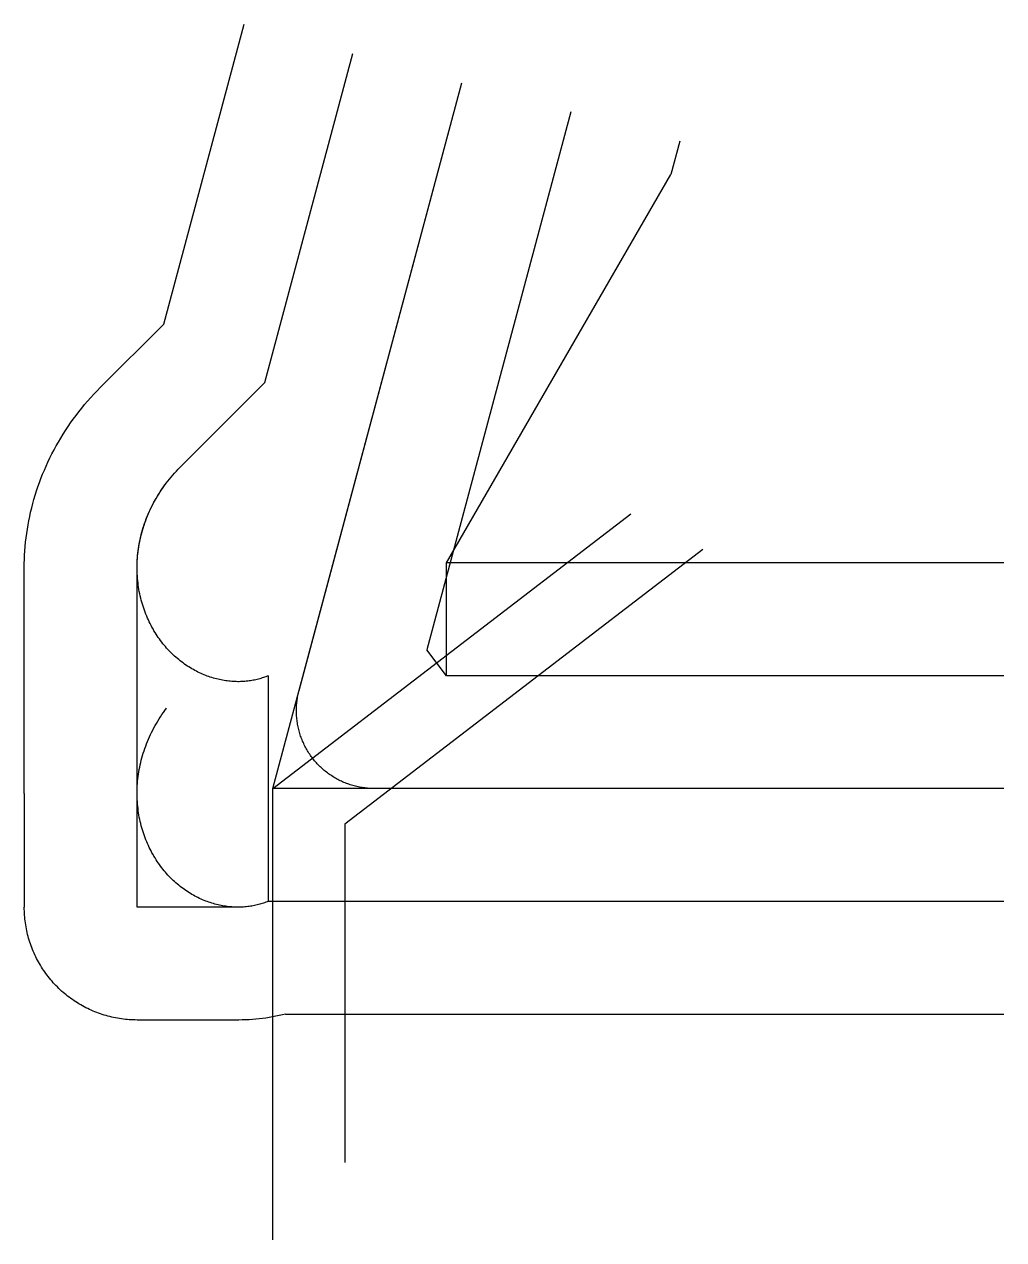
# Model space of a CAD drawing. Header units: metres. Extents: x -5099 to 15000, y -9260 to 15687.
import ezdxf

# ---------------------------------------------------------------- set-up
doc = ezdxf.new("R2010")
doc.units = ezdxf.units.M

msp = doc.modelspace()

# ---------------------------------------------------------------- linework, layer by layer
at = {"color": 1}
for p, q in [((-2239, 9533), (-590, 15687)), ((-163, 8335), (1646, 15088)), ((0, 0), (3882, 14489)), ((6118, 13890), (3159, 2845)), ((8355, 13291), (8171, 12607)), ((3566, 4630), (8171, 12607)), ((-3540, 8233), (-2239, 9533)), ((-1903, 6596), (-163, 8335)), ((-5099, -98), (-5099, 4532)), ((-2784, -98), (-2784, 4532)), ((15000, 4630), (3566, 4630)), ((3566, 2315), (3566, 4630)), ((3566, 2315), (3159, 2845)), ((-94, 2315), (-94, -2315)), ((15000, 2315), (3566, 2315)), ((15000, 0), (0, 0)), ((-5099, -98), (-5099, -2436)), ((-5099, -98), (-5099, -98)), ((-2784, -2436), (-2784, -98)), ((-2784, -98), (-2784, -98)), ((-712, -2436), (-2784, -2436)), ((15000, -2315), (-94, -2315)), ((262, -4630), (15000, -4630)), ((-712, -4751), (-2784, -4751))]:
    msp.add_line(p, q, dxfattribs=at)
for points in [[(15000, 0), (2084, 0), (2056, 0), (2028, 1), (2000, 2), (1972, 4), (1945, 6), (1917, 9), (1889, 12), (1861, 16), (1834, 20), (1806, 24), (1779, 29), (1751, 35), (1724, 41), (1697, 47), (1670, 54), (1643, 62), (1616, 70), (1590, 78), (1563, 87), (1537, 96), (1511, 106), (1485, 116), (1459, 127), (1434, 138), (1408, 150), (1383, 162), (1358, 174), (1333, 187), (1309, 200), (1284, 214), (1260, 228), (1237, 243), (1213, 258), (1190, 273), (1167, 289), (1144, 305), (1122, 322), (1099, 339), (1078, 356), (1056, 374), (1035, 392), (1014, 411), (993, 430), (973, 449), (953, 468), (934, 488), (914, 509), (896, 529), (877, 550), (859, 571), (841, 593), (824, 615), (807, 637), (790, 659), (774, 682), (758, 705), (743, 728), (728, 752), (713, 775), (699, 800), (685, 824), (672, 848), (659, 873), (647, 898), (635, 923), (623, 949), (612, 974), (601, 1000), (591, 1026), (581, 1052), (572, 1078), (563, 1105), (555, 1132), (547, 1158), (539, 1185), (532, 1212), (526, 1239), (520, 1267), (514, 1294), (509, 1321), (505, 1349), (500, 1377), (497, 1404), (494, 1432), (491, 1460), (489, 1488), (487, 1515), (486, 1543), (485, 1571), (485, 1599), (485, 1627), (486, 1655), (487, 1683), (489, 1711), (491, 1738), (494, 1766), (497, 1794), (500, 1822), (505, 1849), (509, 1877), (514, 1904), (520, 1932), (526, 1959), (532, 1986), (539, 2013), (539, 2013), (3882, 14489)], [(-5099, 4532), (-5099, 4619), (-5096, 4707), (-5092, 4794), (-5087, 4882), (-5080, 4970), (-5072, 5058), (-5062, 5146), (-5050, 5234), (-5037, 5322), (-5022, 5410), (-5006, 5498), (-4988, 5586), (-4969, 5673), (-4948, 5761), (-4925, 5848), (-4901, 5935), (-4875, 6021), (-4848, 6108), (-4819, 6194), (-4789, 6280), (-4757, 6365), (-4723, 6450), (-4688, 6535), (-4652, 6619), (-4614, 6703), (-4574, 6786), (-4533, 6869), (-4490, 6951), (-4446, 7032), (-4400, 7113), (-4353, 7193), (-4304, 7273), (-4254, 7351), (-4202, 7430), (-4149, 7507), (-4094, 7583), (-4038, 7659), (-3981, 7734), (-3922, 7808), (-3862, 7881), (-3800, 7953), (-3737, 8025), (-3673, 8095), (-3607, 8164), (-3540, 8233), (-3540, 8233)], [(-2784, 4532), (-2784, 4579), (-2783, 4626), (-2781, 4673), (-2778, 4721), (-2774, 4768), (-2769, 4816), (-2764, 4864), (-2758, 4912), (-2750, 4960), (-2742, 5008), (-2733, 5056), (-2724, 5104), (-2713, 5152), (-2701, 5200), (-2689, 5249), (-2676, 5297), (-2661, 5345), (-2646, 5393), (-2630, 5440), (-2613, 5488), (-2596, 5536), (-2577, 5583), (-2557, 5630), (-2537, 5677), (-2515, 5724), (-2493, 5771), (-2470, 5818), (-2446, 5864), (-2421, 5910), (-2395, 5955), (-2368, 6001), (-2341, 6046), (-2312, 6091), (-2283, 6135), (-2253, 6179), (-2221, 6223), (-2189, 6266), (-2157, 6309), (-2123, 6351), (-2088, 6393), (-2053, 6435), (-2017, 6476), (-1979, 6516), (-1942, 6556), (-1903, 6596), (-1903, 6596)], [(-94, 2315), (-118, 2305), (-143, 2296), (-167, 2287), (-192, 2278), (-217, 2270), (-243, 2262), (-269, 2254), (-295, 2247), (-322, 2240), (-348, 2234), (-375, 2228), (-403, 2223), (-430, 2218), (-458, 2213), (-487, 2209), (-515, 2206), (-544, 2203), (-573, 2200), (-602, 2198), (-631, 2196), (-661, 2195), (-690, 2194), (-720, 2194), (-751, 2195), (-781, 2196), (-811, 2197), (-842, 2199), (-873, 2202), (-904, 2205), (-935, 2209), (-966, 2213), (-997, 2218), (-1029, 2223), (-1060, 2229), (-1092, 2236), (-1123, 2243), (-1155, 2251), (-1187, 2259), (-1219, 2268), (-1250, 2277), (-1282, 2288), (-1314, 2298), (-1346, 2310), (-1377, 2322), (-1409, 2335), (-1441, 2348), (-1472, 2362), (-1504, 2376), (-1535, 2391), (-1566, 2407), (-1598, 2424), (-1629, 2441), (-1660, 2458), (-1690, 2477), (-1721, 2496), (-1751, 2515), (-1782, 2536), (-1812, 2556), (-1841, 2578), (-1871, 2600), (-1900, 2623), (-1929, 2646), (-1958, 2670), (-1987, 2695), (-2015, 2720), (-2043, 2746), (-2071, 2772), (-2098, 2799), (-2125, 2827), (-2151, 2855), (-2178, 2884), (-2203, 2914), (-2229, 2944), (-2254, 2974), (-2278, 3006), (-2303, 3037), (-2326, 3070), (-2350, 3103), (-2372, 3136), (-2395, 3170), (-2416, 3205), (-2438, 3240), (-2458, 3276), (-2479, 3312), (-2498, 3349), (-2518, 3386), (-2536, 3423), (-2554, 3462), (-2571, 3500), (-2588, 3539), (-2604, 3579), (-2620, 3619), (-2635, 3660), (-2649, 3700), (-2663, 3742), (-2676, 3784), (-2688, 3826), (-2699, 3868), (-2710, 3911), (-2721, 3954), (-2730, 3998), (-2739, 4042), (-2747, 4086), (-2754, 4131), (-2760, 4176), (-2766, 4221), (-2771, 4267), (-2775, 4312), (-2779, 4358), (-2781, 4405), (-2783, 4451), (-2784, 4498), (-2784, 4545), (-2784, 4592), (-2782, 4639), (-2780, 4687), (-2777, 4734), (-2773, 4782), (-2768, 4830), (-2762, 4878), (-2756, 4925), (-2748, 4974), (-2740, 5022), (-2731, 5070), (-2721, 5118), (-2710, 5166), (-2698, 5214), (-2685, 5262), (-2672, 5310), (-2657, 5358), (-2642, 5406), (-2626, 5454), (-2608, 5502), (-2590, 5549), (-2571, 5596), (-2552, 5644), (-2531, 5691), (-2509, 5738), (-2487, 5784), (-2463, 5831), (-2439, 5877), (-2414, 5923), (-2388, 5968), (-2361, 6014), (-2333, 6059), (-2304, 6103), (-2274, 6148), (-2244, 6191), (-2213, 6235), (-2180, 6278), (-2180, 6278)], [(0, -9260), (0, 0), (7346, 5637)], [(8828, 4906), (1482, -731), (1482, -7676)], [(-94, -2315), (-118, -2325), (-143, -2334), (-167, -2343), (-192, -2352), (-217, -2360), (-243, -2368), (-269, -2376), (-295, -2383), (-322, -2390), (-348, -2396), (-375, -2402), (-403, -2407), (-430, -2412), (-458, -2417), (-487, -2421), (-515, -2424), (-544, -2427), (-573, -2430), (-602, -2432), (-631, -2434), (-661, -2435), (-690, -2436), (-720, -2436), (-751, -2435), (-781, -2434), (-811, -2433), (-842, -2431), (-873, -2428), (-904, -2425), (-935, -2421), (-966, -2417), (-997, -2412), (-1029, -2407), (-1060, -2401), (-1092, -2394), (-1123, -2387), (-1155, -2379), (-1187, -2371), (-1219, -2362), (-1250, -2353), (-1282, -2342), (-1314, -2332), (-1346, -2320), (-1377, -2308), (-1409, -2295), (-1441, -2282), (-1472, -2268), (-1504, -2254), (-1535, -2239), (-1566, -2223), (-1598, -2206), (-1629, -2189), (-1660, -2172), (-1690, -2153), (-1721, -2134), (-1751, -2115), (-1782, -2094), (-1812, -2074), (-1841, -2052), (-1871, -2030), (-1900, -2007), (-1929, -1984), (-1958, -1960), (-1987, -1935), (-2015, -1910), (-2043, -1884), (-2071, -1858), (-2098, -1831), (-2125, -1803), (-2151, -1775), (-2178, -1746), (-2203, -1716), (-2229, -1686), (-2254, -1656), (-2278, -1624), (-2303, -1593), (-2326, -1560), (-2350, -1527), (-2372, -1494), (-2395, -1460), (-2416, -1425), (-2438, -1390), (-2458, -1354), (-2479, -1318), (-2498, -1281), (-2518, -1244), (-2536, -1207), (-2554, -1168), (-2571, -1130), (-2588, -1091), (-2604, -1051), (-2620, -1011), (-2635, -970), (-2649, -930), (-2663, -888), (-2676, -846), (-2688, -804), (-2699, -762), (-2710, -719), (-2721, -676), (-2730, -632), (-2739, -588), (-2747, -544), (-2754, -499), (-2760, -454), (-2766, -409), (-2771, -363), (-2775, -318), (-2779, -272), (-2781, -225), (-2783, -179), (-2784, -132), (-2784, -85), (-2784, -38), (-2782, 9), (-2780, 57), (-2777, 104), (-2773, 152), (-2768, 200), (-2762, 248), (-2756, 295), (-2748, 344), (-2740, 392), (-2731, 440), (-2721, 488), (-2710, 536), (-2698, 584), (-2685, 632), (-2672, 680), (-2657, 728), (-2642, 776), (-2626, 824), (-2608, 872), (-2590, 919), (-2571, 966), (-2552, 1014), (-2531, 1061), (-2509, 1108), (-2487, 1154), (-2463, 1201), (-2439, 1247), (-2414, 1293), (-2388, 1338), (-2361, 1384), (-2333, 1429), (-2304, 1473), (-2274, 1518), (-2244, 1561), (-2213, 1605), (-2180, 1648), (-2180, 1648)], [(-2784, -4751), (-2825, -4750), (-2865, -4749), (-2905, -4748), (-2946, -4745), (-2986, -4742), (-3026, -4738), (-3066, -4734), (-3106, -4728), (-3146, -4722), (-3186, -4716), (-3226, -4708), (-3266, -4700), (-3305, -4691), (-3344, -4682), (-3383, -4672), (-3422, -4661), (-3461, -4650), (-3500, -4637), (-3538, -4625), (-3576, -4611), (-3614, -4597), (-3651, -4582), (-3689, -4567), (-3726, -4551), (-3763, -4534), (-3799, -4516), (-3835, -4498), (-3871, -4480), (-3907, -4461), (-3942, -4441), (-3977, -4420), (-4011, -4399), (-4045, -4377), (-4079, -4355), (-4112, -4332), (-4145, -4309), (-4177, -4285), (-4210, -4260), (-4241, -4235), (-4272, -4209), (-4303, -4183), (-4333, -4156), (-4363, -4129), (-4392, -4101), (-4421, -4073), (-4450, -4044), (-4477, -4015), (-4505, -3985), (-4531, -3955), (-4558, -3924), (-4583, -3893), (-4609, -3861), (-4633, -3829), (-4657, -3797), (-4681, -3764), (-4703, -3730), (-4726, -3697), (-4748, -3663), (-4769, -3628), (-4789, -3593), (-4809, -3558), (-4828, -3523), (-4847, -3487), (-4865, -3451), (-4882, -3414), (-4899, -3377), (-4915, -3340), (-4931, -3303), (-4946, -3265), (-4960, -3228), (-4973, -3189), (-4986, -3151), (-4998, -3113), (-5010, -3074), (-5020, -3035), (-5031, -2996), (-5040, -2957), (-5049, -2917), (-5057, -2878), (-5064, -2838), (-5071, -2798), (-5077, -2758), (-5082, -2718), (-5087, -2678), (-5090, -2638), (-5094, -2597), (-5096, -2557), (-5098, -2517), (-5099, -2476), (-5099, -2436)], [(-94, -2315), (-118, -2325), (-143, -2334), (-167, -2343), (-192, -2352), (-217, -2360), (-243, -2368), (-269, -2376), (-295, -2383), (-322, -2390), (-348, -2396), (-375, -2402), (-403, -2407), (-430, -2412), (-458, -2417), (-487, -2421), (-515, -2424), (-544, -2427), (-573, -2430), (-602, -2432), (-631, -2434), (-661, -2435), (-690, -2436), (-712, -2436)], [(262, -4630), (196, -4646), (129, -4661), (63, -4675), (-5, -4688), (-72, -4699), (-140, -4710), (-209, -4719), (-277, -4727), (-346, -4734), (-416, -4740), (-485, -4744), (-555, -4748), (-625, -4750), (-695, -4751), (-712, -4751)]]:
    msp.add_lwpolyline(points, dxfattribs=at)

doc.saveas('drawing.dxf')
